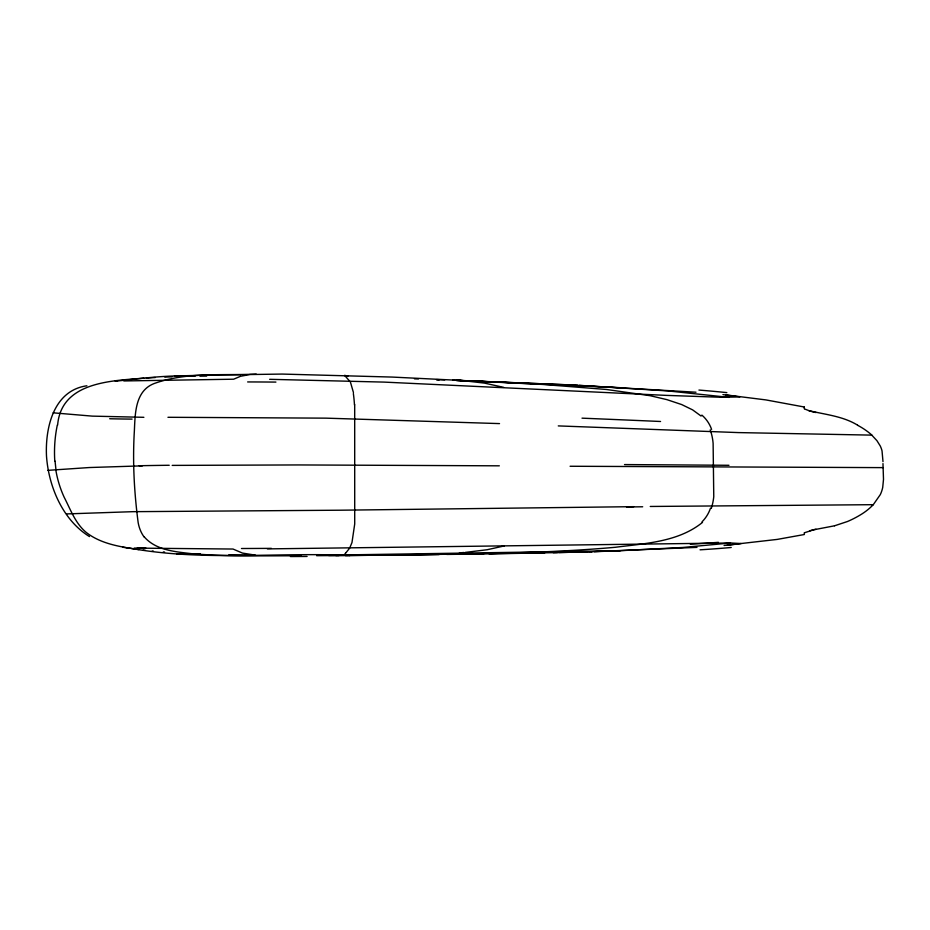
<?xml version="1.0" encoding="UTF-8"?>
<svg xmlns="http://www.w3.org/2000/svg" width="930" height="930" viewBox="0 0 930 930"><rect width="100%" height="100%" fill="white"/><g stroke="black" fill="none" stroke-linecap="round" stroke-linejoin="round"><path stroke-width="1.4" d="M882.989 461.64L882.035 450.911A25.691 25.691 0 0 0 880.21 445.9L876.932 440.669L871.782 435.124L738.455 432.59L558.279 425.905M882.977 463.617L883.5 479.357L882.721 487.367A32.108 32.108 0 0 1 880.326 494.574L873.282 504.688A60.706 60.706 0 0 1 861.994 513.906A102.405 102.405 0 0 1 847.497 521.498L834.524 525.799M57.614 425.126C61.252 381.939 110.891 380.8 143.848 378.173M711.299 508.419L712.089 505.757A59.392 59.392 0 0 0 713.763 496.69L713.112 443.261A55.661 55.661 0 0 0 710.857 431.706L710.218 429.881M86.885 385.787C53.522 390.449 45.105 427.986 46.5 456.142C48.627 486.564 62.717 520.068 89.478 536.575M804.334 532.797L813.715 529.786L834.338 525.845M345.879 552.839L349.657 548.119L351.982 542.516L354.714 523.974L354.69 404.62M345.588 553.129L344.216 554.896L345.611 555.605L368.396 555.303M702.51 522.381C678.284 542.085 645.083 543.434 615.323 547.282C541.934 553.838 468.139 553.745 394.518 555.059M504.362 545.91L487.18 549.723L465.279 552.408M344.739 375.371L347.913 376.173M117.506 380.986C143.174 378.219 169.109 374.778 195.091 376.185M729.05 545.05L741.152 543.538L730.538 542.981L682.562 547.491L620.275 550.688L338.543 555.001C268.549 552.99 197.346 560.906 128.073 547.828M724.086 545.468L777.201 539.412L804.322 534.518L804.322 533.064M464 552.513L459.408 552.873M727.051 545.224L728.085 545.143M47.825 470.359L89.385 467.534L142.43 465.849M66.669 513.918L132.92 511.674L340.264 510.21L633.749 506.664M146.312 378.022L155.287 377.522M696.977 547.375L591.515 551.711M620.275 550.688L594.247 551.688M174.41 375.987L213.842 374.999M701.092 416.059L692.617 409.874L681.678 404.562L666.926 399.644L650.128 395.703L606.383 389.472L542.423 384.427L392.158 377.069L282.174 374.069L249.949 374.534L240.591 376.266L233.628 379.208L123.83 380.951M164.808 377.092L171.945 376.836M591.038 551.769L558.779 552.536M588.818 551.792L592.119 551.746M587.725 551.862L553.211 552.664M214.353 374.964L240.533 374.744M557.512 552.571L489.134 553.931M544.806 552.839L369.036 555.257M199.95 376.173L206.681 376.08M483.728 553.92L446.772 554.431M650.268 506.466L872.607 504.688M172.201 465.395L298.437 464.942L499.329 465.825M439.1 554.594L341.356 555.257L347.867 555.315M384.078 555.175L316.619 555.687M267.41 548.886L730.538 542.981M300.925 555.791C264.434 555.698 227.838 556.71 191.441 553.664C175.049 551.699 156.054 550.293 144.406 537.052M167.958 417.291L325.977 418.151L499.515 423.603M328.674 555.512L350.064 555.419L349.064 555.35M117.227 380.986L115.088 380.975M883 467.627L570.102 466.256M873.27 504.688L872.224 504.688M143.883 417.314L92.326 416.129L53.161 412.827M269.665 379.312L384.102 382.102L665.95 395.366L720.959 397.261L739.838 396.947L722.924 394.611M256.227 374.081C222.131 375.732 186.442 371.698 153.869 383.648C135.001 391.135 135.164 413.897 134.373 430.799C132.502 461.431 134.176 492.226 138.163 522.625A27.063 18.437 84.7 0 0 144.313 537.226M249.798 555.117L228.861 554.757M436.786 379.835L439.169 379.917M414.478 378.847L418.43 378.975M457.479 380.486L467.941 380.835M473.661 381.021L577.67 385.252M436.519 379.591L444.738 379.882M456.235 380.521L465.5 380.835M472.638 381.091L566.777 384.764M134.153 548.096L233.023 549.037L242.463 553.083L255.483 555.163M452.771 380.172L511.744 382.73M197.172 553.815L200.287 553.931L176.851 553.978M569.706 384.904L695.977 392.216M579.297 385.357L668.31 390.96L729.19 397.401M619.601 387.647L518.556 383.148M126.55 547.735L122.702 547.247M163.285 551.943L164.564 552.048M459.292 380.219L484.495 383.114L503.781 387.392M152.229 551.025L153.415 551.13M725.865 394.901L765.855 399.9L804.322 407.015M145.359 550.316L143.162 550.072M138.896 549.56L135.803 549.153M134.804 549.014C117.936 546.433 100.126 543.26 86.339 532.518C75.353 523.485 70.529 509.5 64.182 497.259A106.59 106.508 62.3 0 1 55.777 469.731M816.121 412.513A6.324 0.616 17.1 0 1 808.647 410.572C824.98 414.594 842.789 416.047 857.623 425.184M808.344 410.421L804.369 408.898M344.704 375.488L350.401 381.998L353.458 392.588M55.951 469.697L55.068 461.164M804.322 407.119L804.322 408.572M731.224 547.491A296.379 63.577 -0.2 0 1 700.058 549.816M128.514 547.828A163.378 1.953 0.3 0 1 126.922 547.735M145.882 548.072A166.098 2.011 0.3 0 1 137.361 547.828M271.386 548.363A192.219 3.069 -0.5 0 1 241.475 548.514M626.529 506.978A827.921 7.87 -0.9 0 1 642.688 506.78M307.086 556.442A336.939 8.823 -1 0 1 290.427 556.535M710.497 508.164A32.655 29.911 -67.2 0 1 702.034 521.835M624.518 464.57A1039.484 5.348 0.3 0 1 728.969 465.291M139.198 465.744A207.553 5.51 0.4 0 1 169.225 465.267M582.017 418.163A1019.606 30.144 1.8 0 1 660.556 421.488M857.576 425.266A72.203 72.203 0 0 1 871.84 435.054M132.072 419.105A201.636 5.836 -1.5 0 1 109.682 418.744M54.8 461.187A133.827 133.804 -2.6 0 1 57.311 425.057M247.647 381.939A194.044 9.3 0.8 0 1 275.908 382.091M701.883 415.106A33.015 32.41 71.3 0 1 711.601 429.393M353.353 393.576A24.168 2.93 88 0 1 354.481 405.015M698.942 390.065A292.683 60.113 1.4 0 1 726.83 392.611M718.413 542.33A296.74 56.974 -0.6 0 1 690.293 544.166M349.75 555.28A176.63 1.104 -1.1 0 1 349.11 555.35M335.788 555.547A176.63 1.035 -0.9 0 1 339.043 555.536M809.821 530.774A6.243 0.593 -16.6 0 1 816.04 529.275"/></g></svg>
